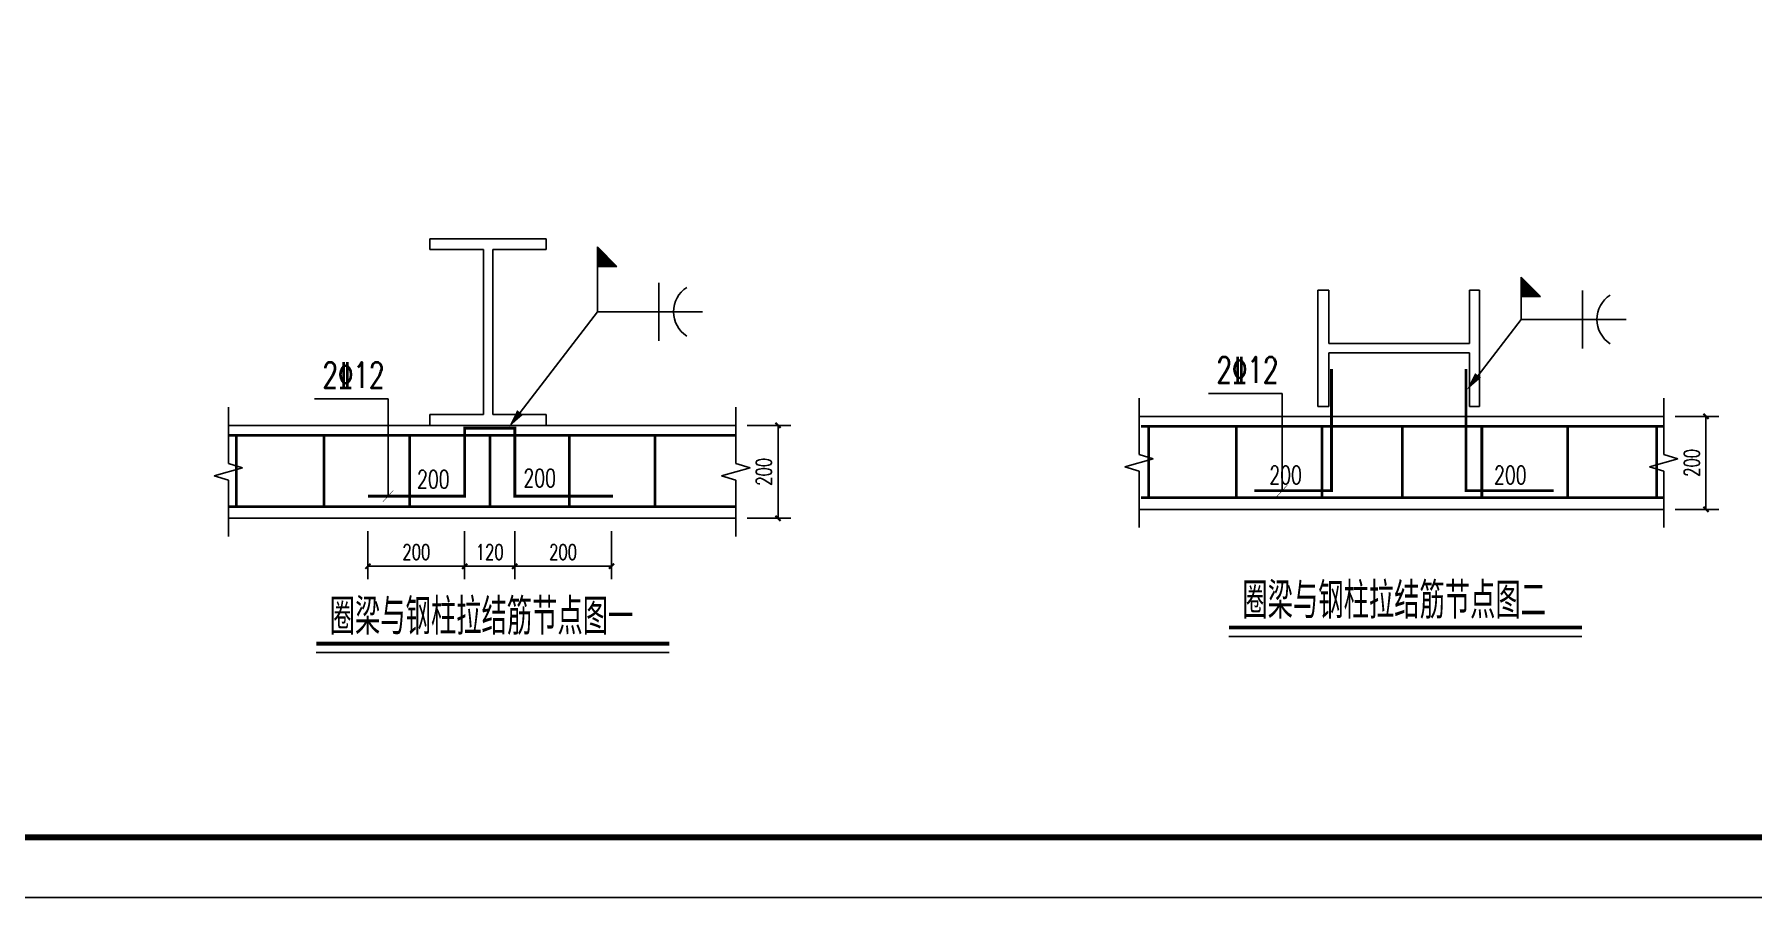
# Model space of a CAD drawing. Extents: x -17471 to 313636, y -71590 to 757901.
# Drawn here: x 257814 to 286262, y 143180 to 157473 of the extents above; entities that cross this region are included whole.
import ezdxf

# ---------------------------------------------------------------- set-up
doc = ezdxf.new("R2010")
doc.units = 0
doc.header["$LTSCALE"] = 1000
doc.header["$MEASUREMENT"] = 0
for name, color, linetype in [('1534', 7, 'Continuous'), ('PUB_DIM', 3, 'Continuous'), ('PUB_TEXT', 7, 'Continuous'), ('PUB_TITLE', 4, 'Continuous'), ('REIN', 1, 'Continuous'), ('THICK', 6, 'Continuous')]:
    doc.layers.add(name, color=color, linetype=linetype)
doc.layers.add('TEXT', color=7, linetype='Continuous', lineweight=13)
doc.styles.add('_TCH_DIM_T3', font='SIMPLEX', dxfattribs={"width": 0.705882, "bigfont": 'GBCBIG'})
doc.styles.add('HZTXT', font='txt', dxfattribs={"width": 0.7, "height": 300, "bigfont": 'HZTXT'})
doc.dimstyles.new('_TCH_ARCH&&100', dxfattribs={"dimtxt": 297.5, "dimasz": 100, "dimexe": 250, "dimexo": 300, "dimgap": 126.25, "dimtad": 1, "dimdec": 0, "dimzin": 0, "dimdsep": 46, "dimtxsty": '_TCH_DIM_T3', "dimblk": 'ARCHTICK', "dimcen": 0.09, "dimclrt": 7, "dimazin": 2, "dimtfac": 1, "dimtdec": 0, "dimtix": 1, "dimtmove": 2, "dimatfit": 3, "dimfxl": 0, "dimtolj": 1, "dimtzin": 0, "dimarcsym": 0})

# ---------------------------------------------------------------- blocks, each defined once
blk = doc.blocks.new('_ArchTick')
at = {"color": 0, "linetype": 'ByBlock', "const_width": 0.4}
blk.add_lwpolyline([(-0.5, -0.5), (0.5, 0.5)], dxfattribs=at)
blk = doc.blocks.new('*D3050')
at = {"layer": 'Defpoints', "color": 0, "linetype": 'ByBlock', "transparency": 16777216}
for p in [(-2805409, -737094), (-2803536, -737094), (-2803536, -738073)]:
    blk.add_point(p, dxfattribs=at)
at = {"layer": 'PUB_DIM', "color": 0, "linetype": 'ByBlock', "lineweight": -2, "transparency": 16777216}
for p, q in [((-2805409, -737394), (-2805409, -738323)), ((-2803536, -737394), (-2803536, -738323)), ((-2805409, -738073), (-2803536, -738073))]:
    blk.add_line(p, q, dxfattribs=at)
at = {"layer": 'PUB_DIM', "color": 0, "linetype": 'ByBlock', "lineweight": -2, "transparency": 16777216, "xscale": 100, "yscale": 100, "zscale": 100, "rotation": 180}
blk.add_blockref('_ArchTick', (-2805409, -738073), dxfattribs=at)
at = {"layer": 'PUB_DIM', "color": 0, "linetype": 'ByBlock', "lineweight": -2, "transparency": 16777216, "xscale": 100, "yscale": 100, "zscale": 100}
blk.add_blockref('_ArchTick', (-2803536, -738073), dxfattribs=at)
at = {"layer": 'PUB_DIM', "color": 7, "linetype": 'ByBlock', "transparency": 16777216, "insert": (-2804472, -737798), "char_height": 297.5, "attachment_point": 5, "style": '_TCH_DIM_T3'}
blk.add_mtext('\\A1;200', dxfattribs=at)
blk = doc.blocks.new('*D3051')
at = {"layer": 'Defpoints', "color": 0, "linetype": 'ByBlock', "transparency": 16777216}
for p in [(-2803536, -737094), (-2802567, -737094), (-2802567, -738073)]:
    blk.add_point(p, dxfattribs=at)
at = {"layer": 'PUB_DIM', "color": 0, "linetype": 'ByBlock', "lineweight": -2, "transparency": 16777216}
for p, q in [((-2803536, -737394), (-2803536, -738323)), ((-2802567, -737394), (-2802567, -738323)), ((-2803536, -738073), (-2802567, -738073))]:
    blk.add_line(p, q, dxfattribs=at)
at = {"layer": 'PUB_DIM', "color": 0, "linetype": 'ByBlock', "lineweight": -2, "transparency": 16777216, "xscale": 100, "yscale": 100, "zscale": 100, "rotation": 180}
blk.add_blockref('_ArchTick', (-2803536, -738073), dxfattribs=at)
at = {"layer": 'PUB_DIM', "color": 0, "linetype": 'ByBlock', "lineweight": -2, "transparency": 16777216, "xscale": 100, "yscale": 100, "zscale": 100}
blk.add_blockref('_ArchTick', (-2802567, -738073), dxfattribs=at)
at = {"layer": 'PUB_DIM', "color": 7, "linetype": 'ByBlock', "transparency": 16777216, "insert": (-2803051, -737798), "char_height": 297.5, "attachment_point": 5, "style": '_TCH_DIM_T3'}
blk.add_mtext('\\A1;120', dxfattribs=at)
blk = doc.blocks.new('*D3052')
at = {"layer": 'Defpoints', "color": 0, "linetype": 'ByBlock', "transparency": 16777216}
for p in [(-2802567, -737094), (-2800693, -737094), (-2800693, -738073)]:
    blk.add_point(p, dxfattribs=at)
at = {"layer": 'PUB_DIM', "color": 0, "linetype": 'ByBlock', "lineweight": -2, "transparency": 16777216}
for p, q in [((-2802567, -737394), (-2802567, -738323)), ((-2800693, -737394), (-2800693, -738323)), ((-2802567, -738073), (-2800693, -738073))]:
    blk.add_line(p, q, dxfattribs=at)
at = {"layer": 'PUB_DIM', "color": 0, "linetype": 'ByBlock', "lineweight": -2, "transparency": 16777216, "xscale": 100, "yscale": 100, "zscale": 100, "rotation": 180}
blk.add_blockref('_ArchTick', (-2802567, -738073), dxfattribs=at)
at = {"layer": 'PUB_DIM', "color": 0, "linetype": 'ByBlock', "lineweight": -2, "transparency": 16777216, "xscale": 100, "yscale": 100, "zscale": 100}
blk.add_blockref('_ArchTick', (-2800693, -738073), dxfattribs=at)
at = {"layer": 'PUB_DIM', "color": 7, "linetype": 'ByBlock', "transparency": 16777216, "insert": (-2801630, -737798), "char_height": 297.5, "attachment_point": 5, "style": '_TCH_DIM_T3'}
blk.add_mtext('\\A1;200', dxfattribs=at)
blk = doc.blocks.new('*D3053')
at = {"layer": 'Defpoints', "color": 0, "linetype": 'ByBlock', "transparency": 16777216}
for p in [(-2798366, -735345), (-2797467, -735345), (-2798366, -737145)]:
    blk.add_point(p, dxfattribs=at)
at = {"layer": 'PUB_DIM', "color": 0, "linetype": 'ByBlock', "lineweight": -2, "transparency": 16777216}
for p, q in [((-2798066, -735345), (-2797217, -735345)), ((-2797467, -737145), (-2797467, -735345)), ((-2798066, -737145), (-2797217, -737145))]:
    blk.add_line(p, q, dxfattribs=at)
at = {"layer": 'PUB_DIM', "color": 0, "linetype": 'ByBlock', "lineweight": -2, "transparency": 16777216, "xscale": 100, "yscale": 100, "zscale": 100}
for p, rotation in [((-2797467, -735345), 90), ((-2797467, -737145), 270)]:
    blk.add_blockref('_ArchTick', p, dxfattribs=dict(at, rotation=rotation))
at = {"layer": 'PUB_DIM', "color": 7, "linetype": 'ByBlock', "transparency": 16777216, "insert": (-2797742, -736245), "char_height": 297.5, "attachment_point": 5, "rotation": 90, "style": '_TCH_DIM_T3'}
blk.add_mtext('\\A1;200', dxfattribs=at)
blk = doc.blocks.new('*D3054')
at = {"layer": 'Defpoints', "color": 0, "linetype": 'ByBlock', "transparency": 16777216}
for p in [(-2786576, -735349), (-2785677, -735349), (-2786576, -737149)]:
    blk.add_point(p, dxfattribs=at)
at = {"layer": 'PUB_DIM', "color": 0, "linetype": 'ByBlock', "lineweight": -2, "transparency": 16777216}
for p, q in [((-2786276, -735349), (-2785427, -735349)), ((-2785677, -737149), (-2785677, -735349)), ((-2786276, -737149), (-2785427, -737149))]:
    blk.add_line(p, q, dxfattribs=at)
at = {"layer": 'PUB_DIM', "color": 0, "linetype": 'ByBlock', "lineweight": -2, "transparency": 16777216, "xscale": 100, "yscale": 100, "zscale": 100}
for p, rotation in [((-2785677, -735349), 90), ((-2785677, -737149), 270)]:
    blk.add_blockref('_ArchTick', p, dxfattribs=dict(at, rotation=rotation))
at = {"layer": 'PUB_DIM', "color": 7, "linetype": 'ByBlock', "transparency": 16777216, "insert": (-2785952, -736249), "char_height": 297.5, "attachment_point": 5, "rotation": 90, "style": '_TCH_DIM_T3'}
blk.add_mtext('\\A1;200', dxfattribs=at)
blk = doc.blocks.new('45365634563456')
at = {"layer": 'PUB_DIM'}
for points in [[(-2800962, -731891.2), (-2800962, -732266.2), (-2800587, -732266.2)], [(-2802678.4, -735377.1), (-2802520.1, -735051.1), (-2802404, -735140.4)]]:
    blk.add_hatch(color=256, dxfattribs=at).paths.add_polyline_path(points, flags=0)
at = {"linetype": 'ByBlock'}
for p, q in [((-2804208.1, -731730.3), (-2804208.1, -731940.3)), ((-2804208.1, -731730.3), (-2801958.1, -731730.3)), ((-2804208.1, -731940.3), (-2803169.4, -731940.3)), ((-2803169.4, -731940.3), (-2803169.4, -735135.3)), ((-2802991.2, -731940.3), (-2801958.1, -731940.3)), ((-2802991.2, -731940.3), (-2802991.2, -735135.3)), ((-2801958.1, -731940.3), (-2801958.1, -731730.3)), ((-2804208.1, -735345.3), (-2804208.1, -735135.3)), ((-2804208.1, -735135.3), (-2803169.4, -735135.3)), ((-2802991.2, -735135.3), (-2801958.1, -735135.3)), ((-2801958.1, -735135.3), (-2801958.1, -735345.3)), ((-2808110.8, -735345.3), (-2798284.9, -735345.3)), ((-2808110.8, -737145.3), (-2798284.9, -737145.3))]:
    blk.add_line(p, q, dxfattribs=at)
at = {"linetype": 'Continuous'}
blk.add_line((-2806445, -734829.5), (-2805019.4, -734829.5), dxfattribs=at)
for p, q in [((-2805019.4, -734829.5), (-2805019.4, -736715.7)), ((-2808110.8, -734995.3), (-2808110.8, -736082.8)), ((-2798284.9, -734995.3), (-2798284.9, -736082.8)), ((-2807835.8, -736170.3), (-2808385.8, -736320.3)), ((-2808110.8, -736082.8), (-2807835.8, -736170.3)), ((-2798009.9, -736170.3), (-2798559.9, -736320.3)), ((-2798284.9, -736082.8), (-2798009.9, -736170.3)), ((-2808385.8, -736320.3), (-2808110.8, -736407.8)), ((-2808110.8, -736407.8), (-2808110.8, -737495.3)), ((-2798559.9, -736320.3), (-2798284.9, -736407.8)), ((-2798284.9, -736407.8), (-2798284.9, -737495.3))]:
    blk.add_line(p, q)
at = {"layer": '1534', "color": 3, "linetype": 'ByBlock'}
blk.add_line((-2806410.8, -739742.6), (-2799573.7, -739742.6), dxfattribs=at)
at = {"layer": '1534', "color": 2, "linetype": 'ByBlock', "const_width": 10}
blk.add_lwpolyline([(-2804919.2, -736606.7), (-2805119.5, -736824.6)], dxfattribs=at)
at = {"layer": 'PUB_DIM'}
for p, q in [((-2800587, -732266.2), (-2800962, -731891.2)), ((-2800962, -733145.2), (-2800962, -731891.2)), ((-2800962, -732266.2), (-2800587, -732266.2)), ((-2799775, -733707.7), (-2799775, -732582.7)), ((-2802462.1, -735095.8), (-2800962, -733145.2)), ((-2800962, -733145.2), (-2798929.4, -733145.2))]:
    blk.add_line(p, q, dxfattribs=at)
blk.add_arc((-2798929.4, -733145.2), 562.5, 123.12228, 236.87772, dxfattribs=at)
at = {"layer": 'REIN'}
for points, const_width in [([(-2808110.8, -735539), (-2798284.9, -735539)], 52.5), ([(-2807958.4, -735539), (-2807958.4, -736917.5)], 52.5), ([(-2806261.9, -735539), (-2806261.9, -736917.5)], 52.5), ([(-2800665.4, -736715.7), (-2802566.8, -736715.7), (-2802566.8, -735401.3), (-2803535.6, -735401.3), (-2803535.6, -736715.7), (-2805409.3, -736715.7)], 56.2), ([(-2804601.4, -735539), (-2804601.4, -736917.5)], 52.5), ([(-2803047.4, -735539), (-2803047.4, -736917.5)], 52.5), ([(-2801508.4, -735539), (-2801508.4, -736917.5)], 52.5), ([(-2799847.9, -735539), (-2799847.9, -736917.5)], 52.5), ([(-2808110.8, -736917.5), (-2798284.9, -736917.5)], 52.5)]:
    blk.add_lwpolyline(points, dxfattribs=dict(at, const_width=const_width))
at = {"layer": 'THICK', "color": 3, "const_width": 75}
blk.add_lwpolyline([(-2806410.8, -739571.5), (-2799573.7, -739571.5)], dxfattribs=at)
at = {"layer": 'PUB_TEXT', "style": 'HZTXT', "width": 0.7}
for s, height, p in [('2%%13212', 500, (-2806289.6, -734621.3)), ('200', 350, (-2804458.3, -736563.7)), ('200', 350, (-2802398.3, -736542))]:
    blk.add_text(s, height=height, dxfattribs=at).set_placement(p)
at = {"layer": 'TEXT', "style": 'HZTXT', "width": 0.7}
blk.add_text('圈梁与钢柱拉结筋节点图一', height=700, dxfattribs=at).set_placement((-2806149.6, -739399.2))
at = {"layer": 'PUB_DIM', "color": 0, "linetype": 'ByBlock'}
for p1, p2, distance, text, picture, middle in [((-2798366.1, -737145.3), (-2798366.1, -735345.3), -898.8, '200', '*D3053', (-2797742.3, -736245.3)), ((-2805409.3, -737093.8), (-2803535.6, -737093.8), -979.6, '200', '*D3050', (-2804472.5, -737798.3)), ((-2803535.6, -737093.8), (-2802566.8, -737093.8), -979.6, '120', '*D3051', (-2803051.2, -737798.3)), ((-2802566.8, -737093.8), (-2800693.1, -737093.8), -979.6, '200', '*D3052', (-2801630, -737798.3))]:
    dim = blk.add_aligned_dim(p1=p1, p2=p2, distance=distance, text=text, dimstyle='_TCH_ARCH&&100', dxfattribs=at)
    dim.commit()
    dim.dimension.update_dxf_attribs({"geometry": picture, "text_midpoint": middle})
blk = doc.blocks.new('34523452354234523')
at = {"layer": 'PUB_DIM'}
for points in [[(-2789258.4, -732655.5), (-2789258.4, -733030.5), (-2788883.4, -733030.5)], [(-2790307.7, -734836.5), (-2790149.4, -734510.6), (-2790033.3, -734599.9)]]:
    blk.add_hatch(color=256, dxfattribs=at).paths.add_polyline_path(points, flags=0)
at = {"linetype": 'ByBlock'}
for p, q in [((-2793192.9, -735156.4), (-2793192.9, -732906.4)), ((-2792982.9, -732906.4), (-2793192.9, -732906.4)), ((-2792982.9, -733939.5), (-2792982.9, -732906.4)), ((-2790256.5, -733939.5), (-2790256.5, -732906.4)), ((-2790256.5, -732906.4), (-2790059.7, -732906.4)), ((-2790059.7, -735156.4), (-2790059.7, -732906.4)), ((-2792982.9, -733939.5), (-2790256.5, -733939.5)), ((-2792982.9, -735156.4), (-2792982.9, -734117.6)), ((-2792982.9, -734117.6), (-2790256.5, -734117.6)), ((-2790256.5, -735156.4), (-2790256.5, -734117.6)), ((-2793192.9, -735156.4), (-2792982.9, -735156.4)), ((-2790059.7, -735156.4), (-2790256.5, -735156.4)), ((-2796654.2, -735348.7), (-2786494.4, -735348.7)), ((-2796654.2, -737148.7), (-2786494.4, -737148.7))]:
    blk.add_line(p, q, dxfattribs=at)
at = {"linetype": 'Continuous'}
blk.add_line((-2795311.6, -734904.6), (-2793886, -734904.6), dxfattribs=at)
for p, q in [((-2793886, -734904.6), (-2793886, -736790.8)), ((-2796654.2, -734998.7), (-2796654.2, -736086.2)), ((-2786494.4, -734998.7), (-2786494.4, -736086.2)), ((-2796379.2, -736173.7), (-2796929.2, -736323.7)), ((-2796654.2, -736086.2), (-2796379.2, -736173.7)), ((-2786219.4, -736173.7), (-2786769.4, -736323.7)), ((-2786494.4, -736086.2), (-2786219.4, -736173.7)), ((-2796929.2, -736323.7), (-2796654.2, -736411.2)), ((-2796654.2, -736411.2), (-2796654.2, -737498.7)), ((-2786769.4, -736323.7), (-2786494.4, -736411.2)), ((-2786494.4, -736411.2), (-2786494.4, -737498.7))]:
    blk.add_line(p, q)
at = {"layer": '1534', "color": 3, "linetype": 'ByBlock'}
blk.add_line((-2794915.9, -739608.4), (-2788078.8, -739608.4), dxfattribs=at)
at = {"layer": '1534', "color": 2, "linetype": 'ByBlock', "const_width": 10}
blk.add_lwpolyline([(-2793785.9, -736681.8), (-2793986.2, -736899.7)], dxfattribs=at)
at = {"layer": 'PUB_DIM'}
for p, q in [((-2789258.4, -733472.1), (-2789258.4, -732655.5)), ((-2788883.4, -733030.5), (-2789258.4, -732655.5)), ((-2788071.4, -734034.6), (-2788071.4, -732909.6)), ((-2789258.4, -733030.5), (-2788883.4, -733030.5)), ((-2790091.3, -734555.2), (-2789258.4, -733472.1)), ((-2789258.4, -733472.1), (-2787225.8, -733472.1))]:
    blk.add_line(p, q, dxfattribs=at)
blk.add_arc((-2787225.8, -733472.1), 562.5, 123.12228, 236.87772, dxfattribs=at)
at = {"layer": 'REIN'}
for points, const_width in [([(-2792928.4, -734429.5), (-2792928.4, -736788.1), (-2794420.7, -736788.1)], 56.2), ([(-2788624.7, -736788.1), (-2790324.4, -736788.1), (-2790324.4, -734429.5)], 56.2), ([(-2796619.7, -735542.5), (-2786494.4, -735542.5)], 52.5), ([(-2796467.3, -735542.5), (-2796467.3, -736921)], 52.5), ([(-2794770.8, -735542.5), (-2794770.8, -736921)], 52.5), ([(-2793110.3, -735542.5), (-2793110.3, -736921)], 52.5), ([(-2791556.3, -735542.5), (-2791556.3, -736921)], 52.5), ([(-2790017.3, -735542.5), (-2790017.3, -736921)], 52.5), ([(-2788356.8, -735542.5), (-2788356.8, -736921)], 52.5), ([(-2786634.8, -735542.5), (-2786634.8, -736921)], 52.5), ([(-2796619.7, -736921), (-2786494.4, -736921)], 52.5)]:
    blk.add_lwpolyline(points, dxfattribs=dict(at, const_width=const_width))
at = {"layer": 'THICK', "color": 3, "const_width": 75}
blk.add_lwpolyline([(-2794915.9, -739437.3), (-2788078.8, -739437.3)], dxfattribs=at)
at = {"layer": 'PUB_TEXT', "style": 'HZTXT', "width": 0.7}
for s, height, p in [('2%%13212', 500, (-2795156.2, -734696.4)), ('200', 350, (-2794132.8, -736659.1)), ('200', 350, (-2789781.6, -736659.1))]:
    blk.add_text(s, height=height, dxfattribs=at).set_placement(p)
at = {"layer": 'TEXT', "style": 'HZTXT', "width": 0.7}
blk.add_text('圈梁与钢柱拉结筋节点图二', height=700, dxfattribs=at).set_placement((-2794654.6, -739265))
at = {"layer": 'PUB_DIM', "color": 0, "linetype": 'ByBlock'}
dim = blk.add_aligned_dim(p1=(-2786575.6, -737148.7), p2=(-2786575.6, -735348.7), distance=-898.8, text='200', dimstyle='_TCH_ARCH&&100', dxfattribs=at)
dim.commit()
dim.dimension.update_dxf_attribs({"geometry": '*D3054', "text_midpoint": (-2785951.8, -736248.7)})

msp = doc.modelspace()

# ---------------------------------------------------------------- linework, layer by layer
at = {"layer": 'PUB_TITLE'}
msp.add_lwpolyline([(187535.9, 143180.2), (313635.9, 143180.2), (313635.9, 202580.2), (187535.9, 202580.2)], close=True, dxfattribs=at)
at = {"layer": 'PUB_TITLE', "const_width": 100}
msp.add_lwpolyline([(190035.9, 144180.2), (312635.9, 144180.2), (312635.9, 201580.2), (190035.9, 201580.2)], close=True, dxfattribs=at)

# ---------------------------------------------------------------- block references
at = {"layer": '1534', "color": 0, "linetype": 'ByBlock', "xscale": 0.8549999999999999, "yscale": 0.8549999999999999, "zscale": 0.8549999999999999}
for name, p in [('45365634563456', (2661961.5, 779719.6)), ('34523452354234523', (2667243.7, 779871.2))]:
    msp.add_blockref(name, p, dxfattribs=at)

doc.saveas('drawing.dxf')
